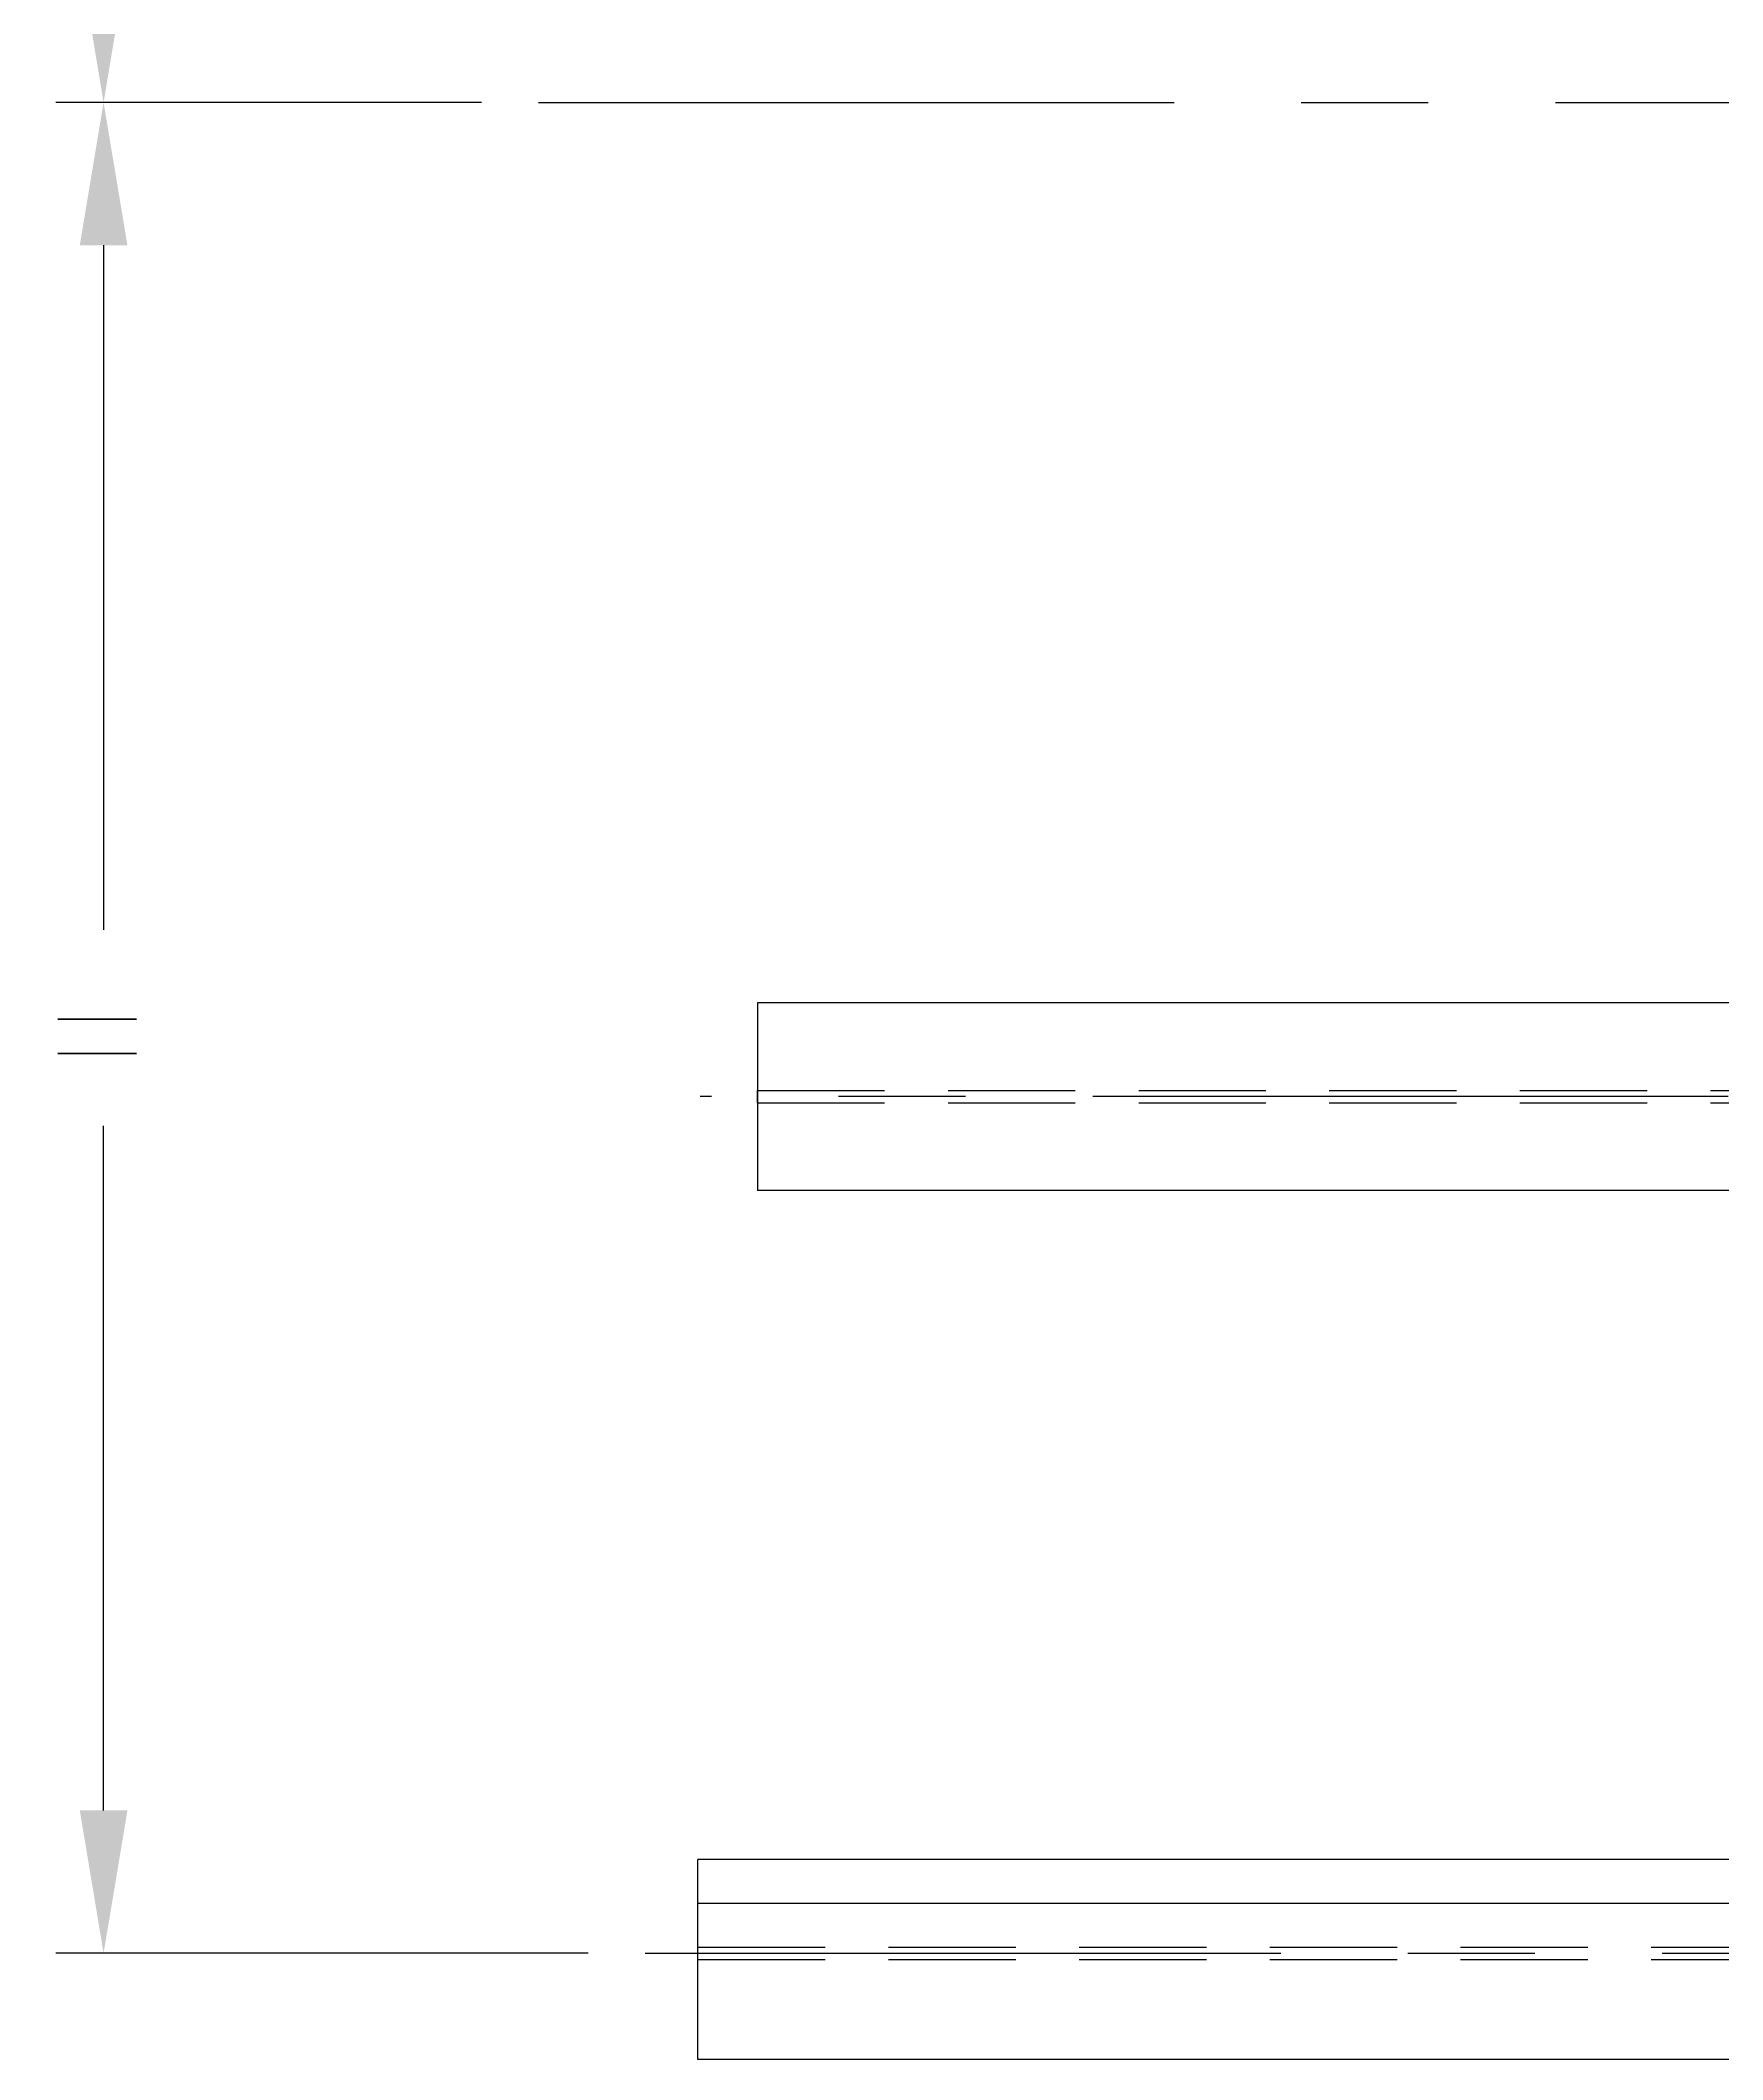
# Model space of a CAD drawing. Extents: x 0 to 13716, y 0 to 9144.
# Drawn here: x 594 to 1267, y 2425 to 3233 of the extents above; entities that cross this region are included whole.
import ezdxf

# ---------------------------------------------------------------- set-up
doc = ezdxf.new("R2010")
doc.units = 0
doc.header["$LTSCALE"] = 8
doc.linetypes.add('CENTER', pattern=[50.8, 31.75, -6.35, 6.35, -6.35])
doc.linetypes.add('HIDDEN', pattern=[9.525, 6.35, -3.175])
doc.layers.get('DEFPOINTS').update_dxf_attribs({"linetype": 'CONTINUOUS'})
for name, color, linetype in [('EMS_CL', 1, 'CENTER'), ('EMS_DIM', 3, 'CONTINUOUS'), ('EMS_HIDDEN', 3, 'HIDDEN'), ('EMS_OBJECT', 2, 'CONTINUOUS')]:
    doc.layers.add(name, color=color, linetype=linetype)
doc.styles.add('ROMANS', font='Romans', dxfattribs={"width": 0.85, "height": 48})
doc.dimstyles.get("Standard").update_dxf_attribs({"dimtxt": 2.5, "dimasz": 2.5, "dimexe": 1.25, "dimexo": 0.625, "dimtad": 1, "dimcen": 2.5, "dimazin": 3, "dimtfac": 1, "dimtmove": 0, "dimatfit": 3})

# ---------------------------------------------------------------- blocks, each defined once
blk = doc.blocks.new('*U229')
at = {"layer": 'EMS_DIM', "style": 'ROMANS', "width": 0.85}
blk.add_text('=', height=48, dxfattribs=at).set_placement((594.37, 3553.75))
blk = doc.blocks.new('*D29')
at = {"layer": 'DEFPOINTS', "color": 0}
for p in [(619.63, 3947.75), (833.87, 3947.75), (793.49, 3207.75)]:
    blk.add_point(p, dxfattribs=at)
at = {"layer": 'EMS_DIM'}
for p, q in [((811.01, 3947.75), (600.58, 3947.75)), ((619.63, 3890.6), (619.63, 3616.99)), ((619.63, 3264.9), (619.63, 3538.51)), ((770.63, 3207.75), (600.58, 3207.75))]:
    blk.add_line(p, q, dxfattribs=at)
for points in [[(610.11, 3890.6), (629.16, 3890.6), (619.63, 3947.75)], [(610.11, 3264.9), (629.16, 3264.9), (619.63, 3207.75)]]:
    blk.add_solid(points, dxfattribs=at)
at = {"layer": 'EMS_OBJECT'}
blk.add_blockref('*U229', (0, 0), dxfattribs=at)
blk = doc.blocks.new('*U230')
at = {"layer": 'EMS_DIM', "style": 'ROMANS', "width": 0.85}
blk.add_text('=', height=48, dxfattribs=at).set_placement((594.37, 2813.75))
blk = doc.blocks.new('*D30')
at = {"layer": 'DEFPOINTS', "color": 0}
for p in [(793.49, 3207.75), (619.63, 2467.75), (836.14, 2467.75)]:
    blk.add_point(p, dxfattribs=at)
at = {"layer": 'EMS_DIM'}
for p, q in [((770.63, 3207.75), (600.58, 3207.75)), ((619.63, 3150.6), (619.63, 2876.99)), ((619.63, 2524.9), (619.63, 2798.51)), ((813.28, 2467.75), (600.58, 2467.75))]:
    blk.add_line(p, q, dxfattribs=at)
for points in [[(610.11, 3150.6), (629.16, 3150.6), (619.63, 3207.75)], [(610.11, 2524.9), (629.16, 2524.9), (619.63, 2467.75)]]:
    blk.add_solid(points, dxfattribs=at)
at = {"layer": 'EMS_OBJECT'}
blk.add_blockref('*U230', (0, 0), dxfattribs=at)

msp = doc.modelspace()

# ---------------------------------------------------------------- linework, layer by layer
at = {"layer": 'EMS_CL'}
msp.add_line((793.495, 3207.746), (2995.585, 3207.746), dxfattribs=at)
at = {"layer": 'EMS_CL', "color": 252}
for p, q in [((2894.557, 2810.246), (858.054, 2810.246)), ((836.138, 2467.746), (2913.092, 2467.746))]:
    msp.add_line(p, q, dxfattribs=at)
at = {"layer": 'EMS_HIDDEN', "color": 252}
for p, q in [((880.944, 2812.746), (2870.939, 2812.746)), ((880.944, 2807.746), (2870.939, 2807.746)), ((857.203, 2470.246), (2894.68, 2470.246)), ((857.203, 2465.246), (2894.68, 2465.246))]:
    msp.add_line(p, q, dxfattribs=at)
at = {"layer": 'EMS_OBJECT', "color": 252}
for p, q in [((2870.939, 2847.746), (880.944, 2847.746)), ((880.944, 2847.746), (880.944, 2772.746)), ((880.944, 2812.746), (880.944, 2812.746)), ((880.944, 2807.746), (880.944, 2812.746)), ((880.944, 2807.746), (880.944, 2807.746)), ((2870.939, 2772.746), (880.944, 2772.746)), ((2894.68, 2505.246), (857.203, 2505.246)), ((857.203, 2425.246), (857.203, 2505.246)), ((857.203, 2487.746), (2894.68, 2487.746)), ((2894.68, 2425.246), (857.203, 2425.246))]:
    msp.add_line(p, q, dxfattribs=at)

# ---------------------------------------------------------------- dimensions: what is measured, and where the dimension line sits
at = {"layer": 'EMS_DIM'}
for base, p2, angle, picture, middle in [((619.632, 3947.746), (833.866, 3947.746), 90, '*D29', (619.632, 3577.746)), ((619.632, 2467.746), (836.138, 2467.746), 270, '*D30', (619.632, 2837.746))]:
    dim = msp.add_linear_dim(base=base, p1=(793.495, 3207.746), p2=p2, angle=angle, text='=', dimstyle='Standard', dxfattribs=at)
    dim.commit()
    dim.dimension.update_dxf_attribs({"geometry": picture, "text_midpoint": middle})

doc.saveas('drawing.dxf')
